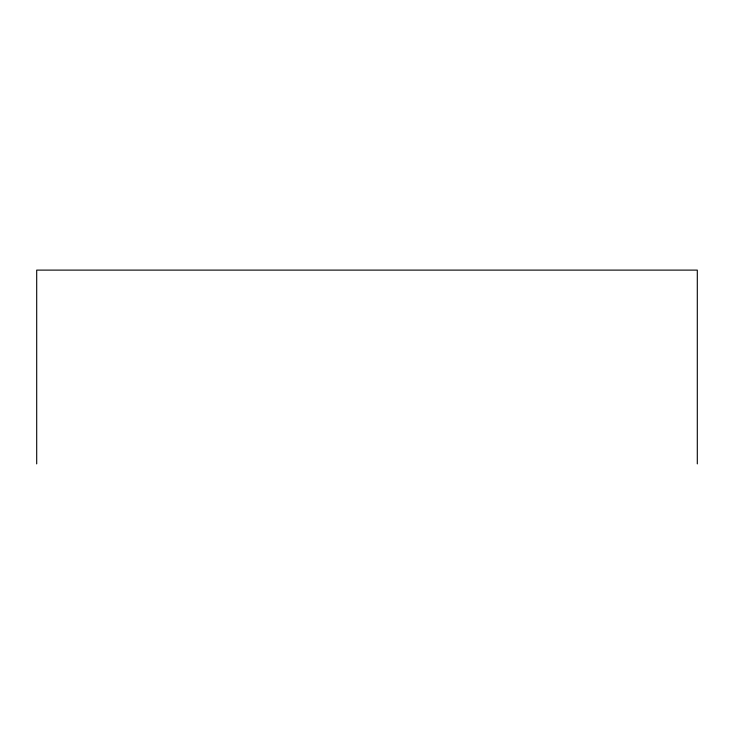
<?xml version="1.0" encoding="UTF-8"?>
<svg xmlns="http://www.w3.org/2000/svg" width="734" height="734" viewBox="0 0 734 734"><rect width="100%" height="100%" fill="white"/><g stroke="black" fill="none" stroke-linecap="round" stroke-linejoin="round"><path stroke-width="1.1" d="M697.3 463.888L697.3 270.112L36.7 270.112L36.7 463.888"/></g></svg>
